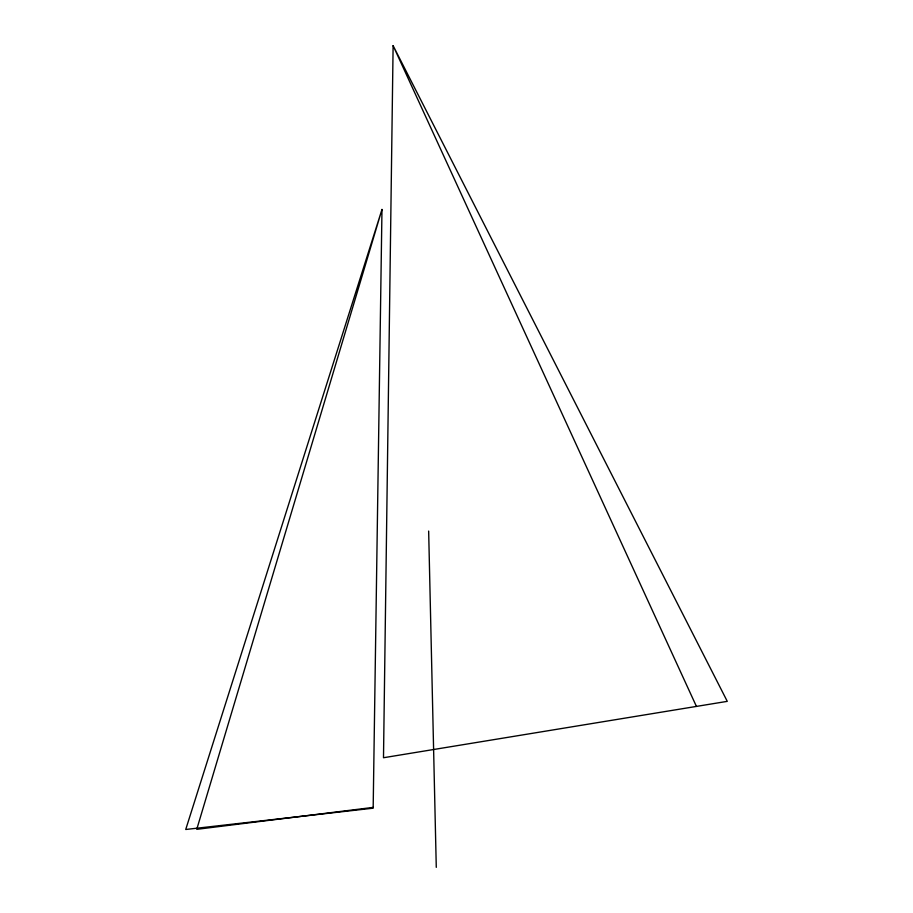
<?xml version="1.0" encoding="UTF-8"?>
<svg xmlns="http://www.w3.org/2000/svg" width="913" height="913" viewBox="0 0 913 913"><rect width="100%" height="100%" fill="white"/><g stroke="black" fill="none" stroke-linecap="round" stroke-linejoin="round"><path stroke-width="1.37" d="M381.976 209.454L373.166 808.188L185.727 829.483L381.976 209.454L196.752 829.335L373.2 807.389M393.115 45.65L383.494 757.733L727.273 701.355L393.115 45.65L696.425 706.411M428.654 531.069L436.277 867.35"/></g></svg>
